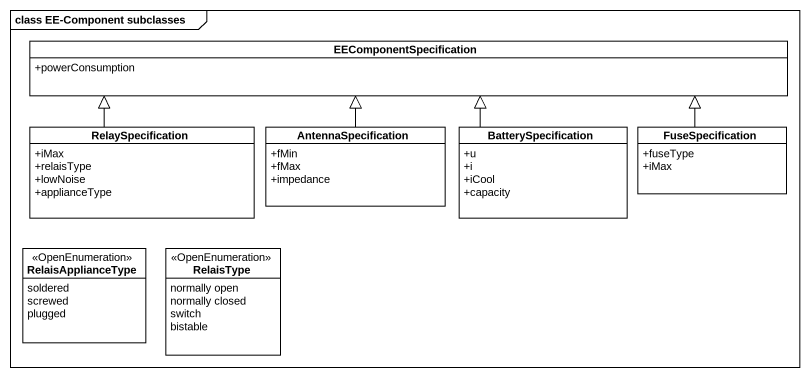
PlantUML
@startuml
mainframe class EE-Component subclasses
hide circle
hide empty members
skinparam classAttributeIconSize 0
class EEComponentSpecification {
  +powerConsumption
}
class RelaySpecification {
  +iMax
  +relaisType
  +lowNoise
  +applianceType
}
class AntennaSpecification {
  +fMin
  +fMax
  +impedance
}
class BatterySpecification {
  +u
  +i
  +iCool
  +capacity
}
class FuseSpecification {
  +fuseType
  +iMax
}
enum RelaisApplianceType <<OpenEnumeration>> {
  soldered
  screwed
  plugged
}
enum RelaisType <<OpenEnumeration>> {
  normally open
  normally closed
  switch
  bistable
}
RelaySpecification -right-|> EEComponentSpecification
AntennaSpecification -up-|> EEComponentSpecification
BatterySpecification -up-|> EEComponentSpecification
FuseSpecification -left-|> EEComponentSpecification
@enduml
